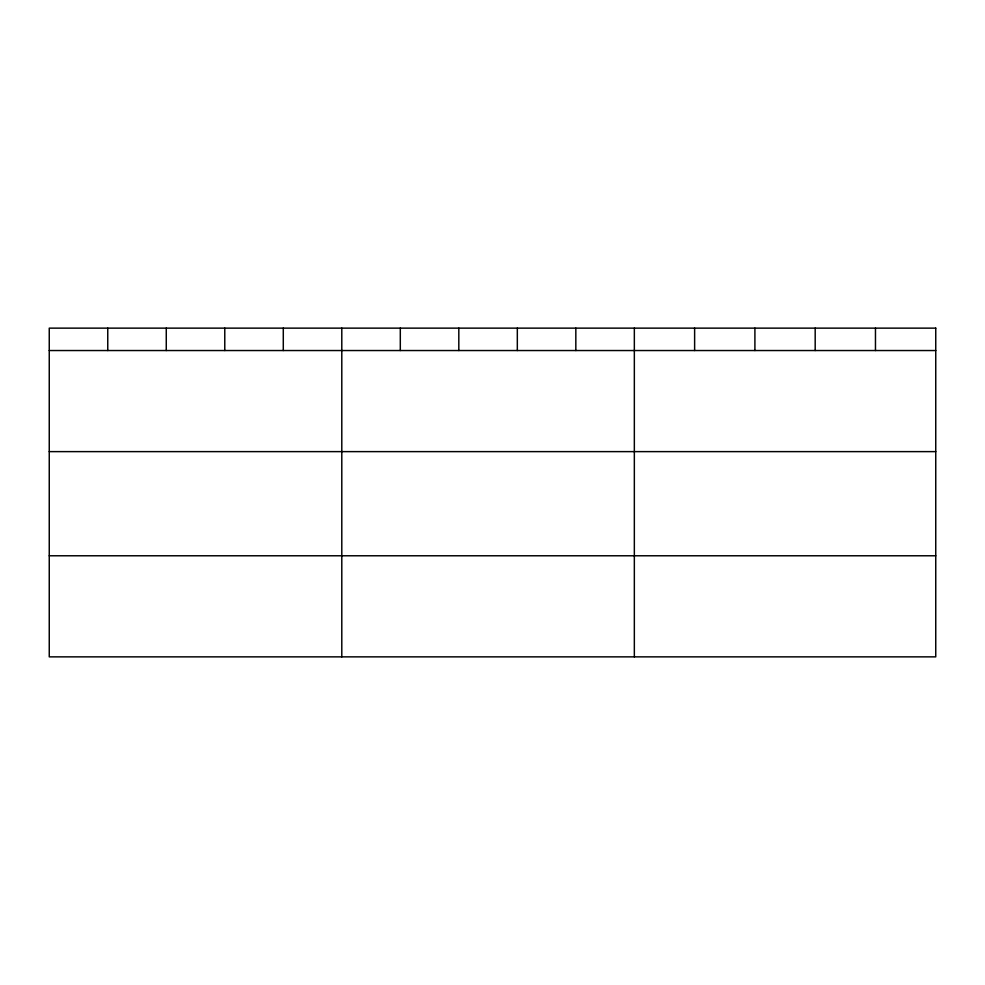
<?xml version="1.0" encoding="UTF-8"?>
<svg xmlns="http://www.w3.org/2000/svg" width="985" height="985" viewBox="0 0 985 985"><rect width="100%" height="100%" fill="white"/><g stroke="black" fill="none" stroke-linecap="round" stroke-linejoin="round"><path stroke-width="1.48" d="M49.25 350.537L935.75 350.537M49.25 451.623L935.75 451.623M49.25 555.774L935.75 555.774M875.468 328.14L875.468 350.537M815.186 328.14L815.186 350.537M754.904 328.14L754.904 350.537M694.622 328.14L694.622 350.537M634.34 328.14L634.34 656.86M575.831 328.14L575.831 350.537M517.322 328.14L517.322 350.537M458.813 328.14L458.813 350.537M400.304 328.14L400.304 350.537M341.795 328.14L341.795 656.86M283.286 328.14L283.286 350.537M224.777 328.14L224.777 350.537M166.268 328.14L166.268 350.537M107.759 328.14L107.759 350.537M935.75 328.14L49.25 328.14L49.25 656.86L935.75 656.86L935.75 328.14"/></g></svg>
